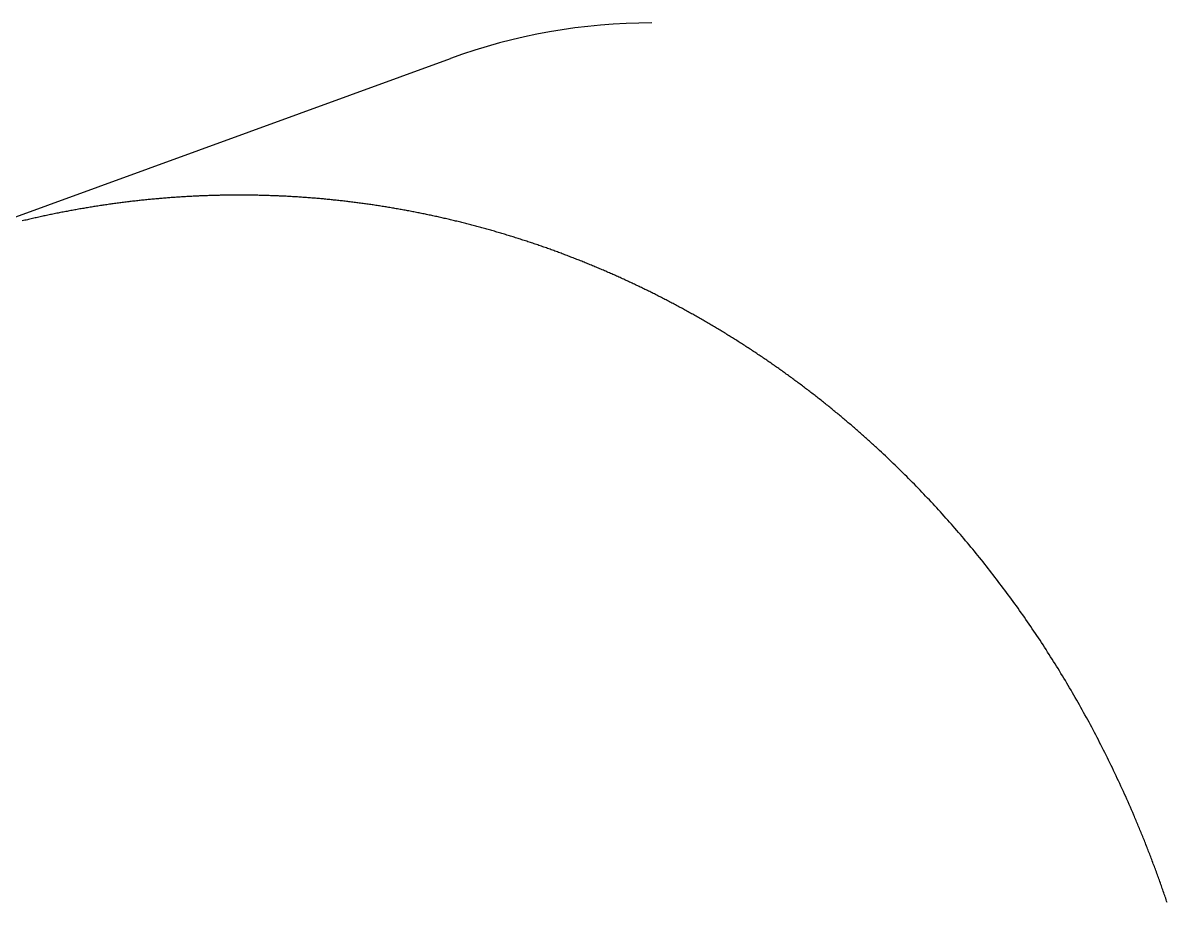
# Model space of a CAD drawing. Extents: x -14 to 315, y -179 to 16.
# Drawn here: x 204.39 to 217.02, y -101.7 to -92 of the extents above; entities that cross this region are included whole.
import ezdxf

# ---------------------------------------------------------------- set-up
doc = ezdxf.new("R2010")
doc.units = 0
doc.layers.add('BLACK', color=7, linetype='CONTINUOUS')

msp = doc.modelspace()

# ---------------------------------------------------------------- linework, layer by layer
at = {"layer": 'BLACK', "linetype": 'CONTINUOUS'}
for p, q in [((183.539251, -101.69915), (209.110421, -92.391983)), ((205.444328, -93.988671), (205.430115, -93.990556)), ((205.458541, -93.986806), (205.444328, -93.988671)), ((205.472756, -93.984961), (205.458541, -93.986806)), ((205.486971, -93.983136), (205.472756, -93.984961)), ((205.501188, -93.981331), (205.486971, -93.983136)), ((205.515405, -93.979546), (205.501188, -93.981331)), ((205.529625, -93.977781), (205.515405, -93.979546)), ((205.543844, -93.976036), (205.529625, -93.977781)), ((205.558066, -93.974311), (205.543844, -93.976036)), ((205.572287, -93.972607), (205.558066, -93.974311)), ((205.586511, -93.970922), (205.572287, -93.972607)), ((205.600734, -93.969257), (205.586511, -93.970922)), ((205.614959, -93.967612), (205.600734, -93.969257)), ((205.629184, -93.965988), (205.614959, -93.967612)), ((205.643411, -93.964383), (205.629184, -93.965988)), ((205.657638, -93.962798), (205.643411, -93.964383)), ((205.671867, -93.961234), (205.657638, -93.962798)), ((205.686096, -93.959689), (205.671867, -93.961234)), ((205.700327, -93.958165), (205.686096, -93.959689)), ((205.714557, -93.95666), (205.700327, -93.958165)), ((205.72879, -93.955175), (205.714557, -93.95666)), ((205.743021, -93.953711), (205.72879, -93.955175)), ((205.757255, -93.952267), (205.743021, -93.953711)), ((205.771489, -93.950842), (205.757255, -93.952267)), ((205.785725, -93.949438), (205.771489, -93.950842)), ((205.799959, -93.948053), (205.785725, -93.949438)), ((205.814196, -93.946689), (205.799959, -93.948053)), ((205.828433, -93.945345), (205.814196, -93.946689)), ((205.842671, -93.94402), (205.828433, -93.945345)), ((205.856909, -93.942716), (205.842671, -93.94402)), ((205.871149, -93.941432), (205.856909, -93.942716)), ((205.885388, -93.940168), (205.871149, -93.941432)), ((205.899629, -93.938924), (205.885388, -93.940168)), ((205.913869, -93.9377), (205.899629, -93.938924)), ((205.928111, -93.936495), (205.913869, -93.9377)), ((205.942353, -93.935311), (205.928111, -93.936495)), ((205.956596, -93.934147), (205.942353, -93.935311)), ((205.970838, -93.933003), (205.956596, -93.934147)), ((205.985083, -93.931879), (205.970838, -93.933003)), ((205.999326, -93.930775), (205.985083, -93.931879)), ((206.013572, -93.929691), (205.999326, -93.930775)), ((206.027816, -93.928627), (206.013572, -93.929691)), ((206.042062, -93.927583), (206.027816, -93.928627)), ((206.056308, -93.92656), (206.042062, -93.927583)), ((206.070555, -93.925556), (206.056308, -93.92656)), ((206.084801, -93.924572), (206.070555, -93.925556)), ((206.099049, -93.923608), (206.084801, -93.924572)), ((206.113296, -93.922664), (206.099049, -93.923608)), ((206.127544, -93.92174), (206.113296, -93.922664)), ((206.141792, -93.920837), (206.127544, -93.92174)), ((206.156041, -93.919953), (206.141792, -93.920837)), ((206.170289, -93.919089), (206.156041, -93.919953)), ((206.184539, -93.918246), (206.170289, -93.919089)), ((206.198788, -93.917422), (206.184539, -93.918246)), ((206.213038, -93.916618), (206.198788, -93.917422)), ((206.227287, -93.915835), (206.213038, -93.916618)), ((206.241538, -93.915071), (206.227287, -93.915835)), ((206.255788, -93.914328), (206.241538, -93.915071)), ((206.270039, -93.913604), (206.255788, -93.914328)), ((206.284289, -93.912901), (206.270039, -93.913604)), ((206.29854, -93.912217), (206.284289, -93.912901)), ((206.312791, -93.911554), (206.29854, -93.912217)), ((206.327042, -93.91091), (206.312791, -93.911554)), ((206.341293, -93.910287), (206.327042, -93.91091)), ((206.355544, -93.909683), (206.341293, -93.910287)), ((206.369795, -93.9091), (206.355544, -93.909683)), ((206.384047, -93.908537), (206.369795, -93.9091)), ((206.398297, -93.907993), (206.384047, -93.908537)), ((206.412549, -93.90747), (206.398297, -93.907993)), ((206.4268, -93.906967), (206.412549, -93.90747)), ((206.441052, -93.906483), (206.4268, -93.906967)), ((206.455302, -93.90602), (206.441052, -93.906483)), ((206.469554, -93.905577), (206.455302, -93.90602)), ((206.483804, -93.905154), (206.469554, -93.905577)), ((206.498056, -93.90475), (206.483804, -93.905154)), ((206.512306, -93.904367), (206.498056, -93.90475)), ((206.526557, -93.904004), (206.512306, -93.904367)), ((206.540807, -93.903661), (206.526557, -93.904004)), ((206.555058, -93.903338), (206.540807, -93.903661)), ((206.569307, -93.903035), (206.555058, -93.903338)), ((206.583558, -93.902751), (206.569307, -93.903035)), ((206.597806, -93.902488), (206.583558, -93.902751)), ((206.612056, -93.902245), (206.597806, -93.902488)), ((206.626305, -93.902022), (206.612056, -93.902245)), ((206.640554, -93.901819), (206.626305, -93.902022)), ((206.654802, -93.901636), (206.640554, -93.901819)), ((206.669051, -93.901473), (206.654802, -93.901636)), ((206.683298, -93.90133), (206.669051, -93.901473)), ((206.697546, -93.901207), (206.683298, -93.90133)), ((206.711792, -93.901104), (206.697546, -93.901207)), ((206.72604, -93.901021), (206.711792, -93.901104)), ((206.740285, -93.900958), (206.72604, -93.901021)), ((206.754532, -93.900914), (206.740285, -93.900958)), ((206.768777, -93.900891), (206.754532, -93.900914)), ((206.783022, -93.900888), (206.768777, -93.900891)), ((206.797266, -93.900905), (206.783022, -93.900888)), ((206.811511, -93.900942), (206.797266, -93.900905)), ((206.825753, -93.900999), (206.811511, -93.900942)), ((206.839997, -93.901076), (206.825753, -93.900999)), ((206.854238, -93.901173), (206.839997, -93.901076)), ((206.868481, -93.90129), (206.854238, -93.901173)), ((206.882721, -93.901427), (206.868481, -93.90129)), ((206.896962, -93.901584), (206.882721, -93.901427)), ((206.911201, -93.901761), (206.896962, -93.901584)), ((206.925441, -93.901958), (206.911201, -93.901761)), ((206.939679, -93.902175), (206.925441, -93.901958)), ((206.953917, -93.902412), (206.939679, -93.902175)), ((206.968154, -93.902669), (206.953917, -93.902412)), ((206.982391, -93.902946), (206.968154, -93.902669)), ((206.996626, -93.903243), (206.982391, -93.902946)), ((207.010861, -93.90356), (206.996626, -93.903243)), ((207.025095, -93.903897), (207.010861, -93.90356)), ((207.039329, -93.904254), (207.025095, -93.903897)), ((207.05356, -93.904631), (207.039329, -93.904254)), ((207.067793, -93.905028), (207.05356, -93.904631)), ((207.082023, -93.905445), (207.067793, -93.905028)), ((207.096253, -93.905882), (207.082023, -93.905445)), ((207.110481, -93.906339), (207.096253, -93.905882)), ((207.12471, -93.906815), (207.110481, -93.906339)), ((207.138936, -93.907312), (207.12471, -93.906815)), ((207.153163, -93.907829), (207.138936, -93.907312)), ((207.167388, -93.908366), (207.153163, -93.907829)), ((207.181613, -93.908923), (207.167388, -93.908366)), ((207.195835, -93.909499), (207.181613, -93.908923)), ((207.210058, -93.910096), (207.195835, -93.909499)), ((207.224278, -93.910713), (207.210058, -93.910096)), ((207.238499, -93.91135), (207.224278, -93.910713)), ((207.252717, -93.912006), (207.238499, -93.91135)), ((207.266935, -93.912683), (207.252717, -93.912006)), ((207.281151, -93.91338), (207.266935, -93.912683)), ((207.295367, -93.914096), (207.281151, -93.91338)), ((207.309581, -93.914833), (207.295367, -93.914096)), ((207.323795, -93.915589), (207.309581, -93.914833)), ((207.338006, -93.916366), (207.323795, -93.915589)), ((207.352218, -93.917162), (207.338006, -93.916366)), ((207.366426, -93.917979), (207.352218, -93.917162)), ((207.380635, -93.918815), (207.366426, -93.917979)), ((207.394841, -93.919671), (207.380635, -93.918815)), ((207.409048, -93.920548), (207.394841, -93.919671)), ((207.423251, -93.921444), (207.409048, -93.920548)), ((207.437455, -93.92236), (207.423251, -93.921444)), ((207.451656, -93.923296), (207.437455, -93.92236)), ((207.465857, -93.924253), (207.451656, -93.923296)), ((207.480055, -93.925229), (207.465857, -93.924253)), ((207.494253, -93.926225), (207.480055, -93.925229)), ((207.508448, -93.927241), (207.494253, -93.926225)), ((207.522643, -93.928277), (207.508448, -93.927241)), ((207.536835, -93.929333), (207.522643, -93.928277)), ((207.551028, -93.930408), (207.536835, -93.929333)), ((207.565217, -93.931504), (207.551028, -93.930408)), ((207.579406, -93.93262), (207.565217, -93.931504)), ((207.593592, -93.933756), (207.579406, -93.93262)), ((207.607778, -93.934911), (207.593592, -93.933756)), ((207.621961, -93.936087), (207.607778, -93.934911)), ((207.636144, -93.937282), (207.621961, -93.936087)), ((207.650323, -93.938498), (207.636144, -93.937282)), ((207.664503, -93.939733), (207.650323, -93.938498)), ((207.678679, -93.940989), (207.664503, -93.939733)), ((207.692855, -93.942264), (207.678679, -93.940989)), ((207.707028, -93.943559), (207.692855, -93.942264)), ((207.721201, -93.944874), (207.707028, -93.943559)), ((207.73537, -93.946209), (207.721201, -93.944874)), ((207.749539, -93.947564), (207.73537, -93.946209)), ((207.763705, -93.948939), (207.749539, -93.947564)), ((207.777871, -93.950334), (207.763705, -93.948939)), ((207.792033, -93.951748), (207.777871, -93.950334)), ((207.806195, -93.953183), (207.792033, -93.951748)), ((207.820353, -93.954638), (207.806195, -93.953183)), ((207.834511, -93.956112), (207.820353, -93.954638)), ((207.848666, -93.957607), (207.834511, -93.956112)), ((207.86282, -93.959121), (207.848666, -93.957607)), ((207.876971, -93.960655), (207.86282, -93.959121)), ((207.891121, -93.962209), (207.876971, -93.960655)), ((207.905268, -93.963783), (207.891121, -93.962209)), ((207.919414, -93.965377), (207.905268, -93.963783)), ((207.933557, -93.966991), (207.919414, -93.965377)), ((207.947699, -93.968625), (207.933557, -93.966991)), ((207.961838, -93.970278), (207.947699, -93.968625)), ((207.975975, -93.971952), (207.961838, -93.970278)), ((207.99011, -93.973645), (207.975975, -93.971952)), ((208.004243, -93.975358), (207.99011, -93.973645)), ((208.018373, -93.977092), (208.004243, -93.975358)), ((208.032503, -93.978845), (208.018373, -93.977092)), ((208.046628, -93.980618), (208.032503, -93.978845)), ((208.060753, -93.98241), (208.046628, -93.980618)), ((208.074874, -93.984223), (208.060753, -93.98241)), ((208.088995, -93.986056), (208.074874, -93.984223)), ((208.103111, -93.987908), (208.088995, -93.986056)), ((208.117227, -93.989781), (208.103111, -93.987908)), ((204.707152, -94.113253), (204.693019, -94.11618)), ((204.721285, -94.110347), (204.707152, -94.113253)), ((204.735422, -94.10746), (204.721285, -94.110347)), ((204.749559, -94.104594), (204.735422, -94.10746)), ((204.7637, -94.101747), (204.749559, -94.104594)), ((204.777841, -94.098921), (204.7637, -94.101747)), ((204.791985, -94.096115), (204.777841, -94.098921)), ((204.806129, -94.093328), (204.791985, -94.096115)), ((204.820277, -94.090562), (204.806129, -94.093328)), ((204.834426, -94.087816), (204.820277, -94.090562)), ((204.848577, -94.085089), (204.834426, -94.087816)), ((204.862729, -94.082383), (204.848577, -94.085089)), ((204.876884, -94.079697), (204.862729, -94.082383)), ((204.891039, -94.077031), (204.876884, -94.079697)), ((204.905198, -94.074384), (204.891039, -94.077031)), ((204.919357, -94.071758), (204.905198, -94.074384)), ((204.933519, -94.069152), (204.919357, -94.071758)), ((204.947681, -94.066566), (204.933519, -94.069152)), ((204.961846, -94.064), (204.947681, -94.066566)), ((204.976012, -94.061454), (204.961846, -94.064)), ((204.99018, -94.058928), (204.976012, -94.061454)), ((205.004349, -94.056422), (204.99018, -94.058928)), ((205.018521, -94.053936), (205.004349, -94.056422)), ((205.032693, -94.05147), (205.018521, -94.053936)), ((205.046868, -94.049024), (205.032693, -94.05147)), ((205.061043, -94.046599), (205.046868, -94.049024)), ((205.075221, -94.044193), (205.061043, -94.046599)), ((205.0894, -94.041807), (205.075221, -94.044193)), ((205.103581, -94.039441), (205.0894, -94.041807)), ((205.117762, -94.037095), (205.103581, -94.039441)), ((205.131946, -94.03477), (205.117762, -94.037095)), ((205.146131, -94.032464), (205.131946, -94.03477)), ((205.160318, -94.030178), (205.146131, -94.032464)), ((205.174505, -94.027913), (205.160318, -94.030178)), ((205.188695, -94.025667), (205.174505, -94.027913)), ((205.202885, -94.023442), (205.188695, -94.025667)), ((205.217078, -94.021236), (205.202885, -94.023442)), ((205.23127, -94.01905), (205.217078, -94.021236)), ((205.245466, -94.016885), (205.23127, -94.01905)), ((205.259661, -94.01474), (205.245466, -94.016885)), ((205.27386, -94.012614), (205.259661, -94.01474)), ((205.288058, -94.010509), (205.27386, -94.012614)), ((205.302259, -94.008423), (205.288058, -94.010509)), ((205.316459, -94.006358), (205.302259, -94.008423)), ((205.330663, -94.004313), (205.316459, -94.006358)), ((205.344866, -94.002287), (205.330663, -94.004313)), ((205.359072, -94.000282), (205.344866, -94.002287)), ((205.373278, -93.998297), (205.359072, -94.000282)), ((205.387486, -93.996332), (205.373278, -93.998297)), ((205.401694, -93.994387), (205.387486, -93.996332)), ((205.415905, -93.992461), (205.401694, -93.994387)), ((205.430115, -93.990556), (205.415905, -93.992461)), ((208.131339, -93.991673), (208.117227, -93.989781)), ((208.14545, -93.993585), (208.131339, -93.991673)), ((208.159558, -93.995517), (208.14545, -93.993585)), ((208.173664, -93.997469), (208.159558, -93.995517)), ((208.187766, -93.99944), (208.173664, -93.997469)), ((208.201868, -94.001432), (208.187766, -93.99944)), ((208.215966, -94.003443), (208.201868, -94.001432)), ((208.230062, -94.005474), (208.215966, -94.003443)), ((208.244155, -94.007525), (208.230062, -94.005474)), ((208.258246, -94.009596), (208.244155, -94.007525)), ((208.272334, -94.011687), (208.258246, -94.009596)), ((208.28642, -94.013798), (208.272334, -94.011687)), ((208.300503, -94.015928), (208.28642, -94.013798)), ((208.314584, -94.018078), (208.300503, -94.015928)), ((208.328661, -94.020249), (208.314584, -94.018078)), ((208.342737, -94.022439), (208.328661, -94.020249)), ((208.356809, -94.024648), (208.342737, -94.022439)), ((208.37088, -94.026878), (208.356809, -94.024648)), ((208.384947, -94.029127), (208.37088, -94.026878)), ((208.399012, -94.031397), (208.384947, -94.029127)), ((208.413073, -94.033686), (208.399012, -94.031397)), ((208.427133, -94.035995), (208.413073, -94.033686)), ((208.441188, -94.038323), (208.427133, -94.035995)), ((208.455242, -94.040672), (208.441188, -94.038323)), ((208.469292, -94.04304), (208.455242, -94.040672)), ((208.483341, -94.045428), (208.469292, -94.04304)), ((208.497385, -94.047836), (208.483341, -94.045428)), ((208.511428, -94.050264), (208.497385, -94.047836)), ((208.525466, -94.052712), (208.511428, -94.050264)), ((208.539503, -94.055179), (208.525466, -94.052712)), ((208.553536, -94.057666), (208.539503, -94.055179)), ((208.567566, -94.060173), (208.553536, -94.057666)), ((208.581593, -94.0627), (208.567566, -94.060173)), ((208.595618, -94.065246), (208.581593, -94.0627)), ((208.609638, -94.067812), (208.595618, -94.065246)), ((208.623657, -94.070399), (208.609638, -94.067812)), ((208.637672, -94.073004), (208.623657, -94.070399)), ((208.651684, -94.07563), (208.637672, -94.073004)), ((208.665692, -94.078275), (208.651684, -94.07563)), ((208.679699, -94.08094), (208.665692, -94.078275)), ((208.693701, -94.083625), (208.679699, -94.08094)), ((208.7077, -94.08633), (208.693701, -94.083625)), ((208.721696, -94.089054), (208.7077, -94.08633)), ((208.735689, -94.091798), (208.721696, -94.089054)), ((208.749679, -94.094562), (208.735689, -94.091798)), ((208.763665, -94.097346), (208.749679, -94.094562)), ((208.777648, -94.100149), (208.763665, -94.097346)), ((208.791628, -94.102972), (208.777648, -94.100149)), ((208.805604, -94.105815), (208.791628, -94.102972)), ((208.819578, -94.108678), (208.805604, -94.105815)), ((208.833547, -94.11156), (208.819578, -94.108678)), ((208.847514, -94.114462), (208.833547, -94.11156)), ((208.861476, -94.117384), (208.847514, -94.114462)), ((204.396714, -94.182265), (204.382628, -94.185632)), ((204.410802, -94.178918), (204.396714, -94.182265)), ((204.424893, -94.17559), (204.410802, -94.178918)), ((204.438985, -94.172283), (204.424893, -94.17559)), ((204.453081, -94.168996), (204.438985, -94.172283)), ((204.467178, -94.165729), (204.453081, -94.168996)), ((204.481278, -94.162482), (204.467178, -94.165729)), ((204.495379, -94.159255), (204.481278, -94.162482)), ((204.509483, -94.156048), (204.495379, -94.159255)), ((204.523588, -94.152861), (204.509483, -94.156048)), ((204.537697, -94.149694), (204.523588, -94.152861)), ((204.551806, -94.146547), (204.537697, -94.149694)), ((204.565919, -94.14342), (204.551806, -94.146547)), ((204.580032, -94.140314), (204.565919, -94.14342)), ((204.594149, -94.137227), (204.580032, -94.140314)), ((204.608267, -94.13416), (204.594149, -94.137227)), ((204.622388, -94.131113), (204.608267, -94.13416)), ((204.63651, -94.128087), (204.622388, -94.131113)), ((204.650635, -94.12508), (204.63651, -94.128087)), ((204.66476, -94.122093), (204.650635, -94.12508)), ((204.678889, -94.119127), (204.66476, -94.122093)), ((204.693019, -94.11618), (204.678889, -94.119127)), ((208.875436, -94.120325), (208.861476, -94.117384)), ((208.889391, -94.123286), (208.875436, -94.120325)), ((208.903344, -94.126267), (208.889391, -94.123286)), ((208.917292, -94.129268), (208.903344, -94.126267)), ((208.931238, -94.132288), (208.917292, -94.129268)), ((208.94518, -94.135328), (208.931238, -94.132288)), ((208.959118, -94.138388), (208.94518, -94.135328)), ((208.973053, -94.141467), (208.959118, -94.138388)), ((208.986984, -94.144566), (208.973053, -94.141467)), ((209.000911, -94.147685), (208.986984, -94.144566)), ((209.014835, -94.150823), (209.000911, -94.147685)), ((209.028755, -94.153981), (209.014835, -94.150823)), ((209.042672, -94.157159), (209.028755, -94.153981)), ((209.056584, -94.160356), (209.042672, -94.157159)), ((209.070493, -94.163574), (209.056584, -94.160356)), ((209.084398, -94.16681), (209.070493, -94.163574)), ((209.098299, -94.170067), (209.084398, -94.16681)), ((209.112196, -94.173343), (209.098299, -94.170067)), ((209.12609, -94.176638), (209.112196, -94.173343)), ((209.13998, -94.179954), (209.12609, -94.176638)), ((209.153866, -94.183289), (209.13998, -94.179954)), ((209.167748, -94.186643), (209.153866, -94.183289)), ((209.181626, -94.190018), (209.167748, -94.186643)), ((209.1955, -94.193411), (209.181626, -94.190018)), ((209.20937, -94.196825), (209.1955, -94.193411)), ((209.223236, -94.200258), (209.20937, -94.196825)), ((209.237099, -94.203711), (209.223236, -94.200258)), ((209.250956, -94.207183), (209.237099, -94.203711)), ((209.264811, -94.210675), (209.250956, -94.207183)), ((209.27866, -94.214186), (209.264811, -94.210675)), ((209.292507, -94.217718), (209.27866, -94.214186)), ((209.306348, -94.221268), (209.292507, -94.217718)), ((209.320186, -94.224839), (209.306348, -94.221268)), ((209.334019, -94.228428), (209.320186, -94.224839)), ((209.347849, -94.232038), (209.334019, -94.228428)), ((209.361673, -94.235667), (209.347849, -94.232038)), ((209.375495, -94.239316), (209.361673, -94.235667)), ((209.389311, -94.242984), (209.375495, -94.239316)), ((209.403124, -94.246672), (209.389311, -94.242984)), ((209.416931, -94.250379), (209.403124, -94.246672)), ((209.430735, -94.254106), (209.416931, -94.250379)), ((209.444534, -94.257852), (209.430735, -94.254106)), ((209.458329, -94.261618), (209.444534, -94.257852)), ((209.47212, -94.265403), (209.458329, -94.261618)), ((209.485906, -94.269209), (209.47212, -94.265403)), ((209.499687, -94.273033), (209.485906, -94.269209)), ((209.513465, -94.276877), (209.499687, -94.273033)), ((209.527238, -94.280741), (209.513465, -94.276877)), ((209.541006, -94.284624), (209.527238, -94.280741)), ((209.55477, -94.288526), (209.541006, -94.284624)), ((209.568529, -94.292449), (209.55477, -94.288526)), ((209.582283, -94.29639), (209.568529, -94.292449)), ((209.596034, -94.300351), (209.582283, -94.29639)), ((209.609779, -94.304332), (209.596034, -94.300351)), ((209.62352, -94.308332), (209.609779, -94.304332)), ((209.637256, -94.312351), (209.62352, -94.308332)), ((209.650988, -94.31639), (209.637256, -94.312351)), ((209.664714, -94.320449), (209.650988, -94.31639)), ((209.678437, -94.324527), (209.664714, -94.320449)), ((209.692154, -94.328624), (209.678437, -94.324527)), ((209.705867, -94.332741), (209.692154, -94.328624)), ((209.719574, -94.336877), (209.705867, -94.332741)), ((209.733278, -94.341033), (209.719574, -94.336877)), ((209.746975, -94.345208), (209.733278, -94.341033)), ((209.760669, -94.349403), (209.746975, -94.345208)), ((209.774357, -94.353617), (209.760669, -94.349403)), ((209.788041, -94.357851), (209.774357, -94.353617)), ((209.801719, -94.362103), (209.788041, -94.357851)), ((209.815393, -94.366376), (209.801719, -94.362103)), ((209.829061, -94.370667), (209.815393, -94.366376)), ((209.842726, -94.374979), (209.829061, -94.370667)), ((209.856384, -94.379309), (209.842726, -94.374979)), ((209.870038, -94.383659), (209.856384, -94.379309)), ((209.883686, -94.388028), (209.870038, -94.383659)), ((209.89733, -94.392417), (209.883686, -94.388028)), ((209.910968, -94.396825), (209.89733, -94.392417)), ((209.924602, -94.401252), (209.910968, -94.396825)), ((209.938229, -94.405699), (209.924602, -94.401252)), ((209.951853, -94.410165), (209.938229, -94.405699)), ((209.96547, -94.41465), (209.951853, -94.410165)), ((209.979083, -94.419155), (209.96547, -94.41465)), ((209.99269, -94.423679), (209.979083, -94.419155)), ((210.006292, -94.428223), (209.99269, -94.423679)), ((210.019889, -94.432785), (210.006292, -94.428223)), ((210.033481, -94.437368), (210.019889, -94.432785)), ((210.047067, -94.441969), (210.033481, -94.437368)), ((210.060648, -94.44659), (210.047067, -94.441969)), ((210.074223, -94.45123), (210.060648, -94.44659)), ((210.087793, -94.455889), (210.074223, -94.45123)), ((210.101357, -94.460568), (210.087793, -94.455889)), ((210.114917, -94.465266), (210.101357, -94.460568)), ((210.12847, -94.469983), (210.114917, -94.465266)), ((210.142019, -94.474719), (210.12847, -94.469983)), ((210.155561, -94.479475), (210.142019, -94.474719)), ((210.169099, -94.48425), (210.155561, -94.479475)), ((210.18263, -94.489044), (210.169099, -94.48425)), ((210.196157, -94.493857), (210.18263, -94.489044)), ((210.209677, -94.49869), (210.196157, -94.493857)), ((210.223192, -94.503542), (210.209677, -94.49869)), ((210.236701, -94.508413), (210.223192, -94.503542)), ((210.250205, -94.513304), (210.236701, -94.508413)), ((210.263702, -94.518213), (210.250205, -94.513304)), ((210.277195, -94.523142), (210.263702, -94.518213)), ((210.290681, -94.52809), (210.277195, -94.523142)), ((210.304162, -94.533057), (210.290681, -94.52809)), ((210.317637, -94.538044), (210.304162, -94.533057)), ((210.331106, -94.543049), (210.317637, -94.538044)), ((210.344569, -94.548074), (210.331106, -94.543049)), ((210.358027, -94.553118), (210.344569, -94.548074)), ((210.371478, -94.558181), (210.358027, -94.553118)), ((210.384924, -94.563263), (210.371478, -94.558181)), ((210.398364, -94.568364), (210.384924, -94.563263)), ((210.411798, -94.573485), (210.398364, -94.568364)), ((210.425225, -94.578625), (210.411798, -94.573485)), ((210.438647, -94.583784), (210.425225, -94.578625)), ((210.452063, -94.588961), (210.438647, -94.583784)), ((210.465473, -94.594158), (210.452063, -94.588961)), ((210.478877, -94.599374), (210.465473, -94.594158)), ((210.492275, -94.60461), (210.478877, -94.599374)), ((210.505666, -94.609864), (210.492275, -94.60461)), ((210.519052, -94.615138), (210.505666, -94.609864)), ((210.532431, -94.62043), (210.519052, -94.615138)), ((210.545805, -94.625742), (210.532431, -94.62043)), ((210.559171, -94.631072), (210.545805, -94.625742)), ((210.572533, -94.636422), (210.559171, -94.631072)), ((210.585887, -94.641791), (210.572533, -94.636422)), ((210.599236, -94.647178), (210.585887, -94.641791)), ((210.612577, -94.652585), (210.599236, -94.647178)), ((210.625913, -94.658011), (210.612577, -94.652585)), ((210.639243, -94.663456), (210.625913, -94.658011)), ((210.652566, -94.66892), (210.639243, -94.663456)), ((210.665883, -94.674403), (210.652566, -94.66892)), ((210.679193, -94.679905), (210.665883, -94.674403)), ((210.692497, -94.685426), (210.679193, -94.679905)), ((210.705795, -94.690966), (210.692497, -94.685426)), ((210.719086, -94.696524), (210.705795, -94.690966)), ((210.73237, -94.702102), (210.719086, -94.696524)), ((210.745648, -94.707699), (210.73237, -94.702102)), ((210.75892, -94.713315), (210.745648, -94.707699)), ((210.772185, -94.718949), (210.75892, -94.713315)), ((210.785444, -94.724603), (210.772185, -94.718949)), ((210.798695, -94.730276), (210.785444, -94.724603)), ((210.811941, -94.735967), (210.798695, -94.730276)), ((210.825179, -94.741678), (210.811941, -94.735967)), ((210.838412, -94.747407), (210.825179, -94.741678)), ((210.851637, -94.753155), (210.838412, -94.747407)), ((210.864855, -94.758923), (210.851637, -94.753155)), ((210.878067, -94.764708), (210.864855, -94.758923)), ((210.891272, -94.770513), (210.878067, -94.764708)), ((210.904471, -94.776337), (210.891272, -94.770513)), ((210.917662, -94.78218), (210.904471, -94.776337)), ((210.930847, -94.788041), (210.917662, -94.78218)), ((210.944025, -94.793922), (210.930847, -94.788041)), ((210.957196, -94.799821), (210.944025, -94.793922)), ((210.97036, -94.805739), (210.957196, -94.799821)), ((210.983517, -94.811676), (210.97036, -94.805739)), ((210.996668, -94.817632), (210.983517, -94.811676)), ((211.009811, -94.823606), (210.996668, -94.817632)), ((211.022948, -94.829599), (211.009811, -94.823606)), ((211.036077, -94.835611), (211.022948, -94.829599)), ((211.049199, -94.841642), (211.036077, -94.835611)), ((211.062314, -94.847692), (211.049199, -94.841642)), ((211.075423, -94.85376), (211.062314, -94.847692)), ((211.088524, -94.859847), (211.075423, -94.85376)), ((211.101618, -94.865953), (211.088524, -94.859847)), ((211.114705, -94.872078), (211.101618, -94.865953)), ((211.127785, -94.878222), (211.114705, -94.872078)), ((211.140857, -94.884384), (211.127785, -94.878222)), ((211.153923, -94.890565), (211.140857, -94.884384)), ((211.166981, -94.896764), (211.153923, -94.890565)), ((211.180032, -94.902982), (211.166981, -94.896764)), ((211.193076, -94.909219), (211.180032, -94.902982)), ((211.206112, -94.915475), (211.193076, -94.909219)), ((211.219141, -94.921749), (211.206112, -94.915475)), ((211.232163, -94.928042), (211.219141, -94.921749)), ((211.245177, -94.934354), (211.232163, -94.928042)), ((211.258184, -94.940684), (211.245177, -94.934354)), ((211.271184, -94.947033), (211.258184, -94.940684)), ((211.284176, -94.953401), (211.271184, -94.947033)), ((211.297161, -94.959787), (211.284176, -94.953401)), ((211.310138, -94.966192), (211.297161, -94.959787)), ((211.323108, -94.972615), (211.310138, -94.966192)), ((211.33607, -94.979057), (211.323108, -94.972615)), ((211.349025, -94.985518), (211.33607, -94.979057)), ((211.361972, -94.991997), (211.349025, -94.985518)), ((211.374912, -94.998495), (211.361972, -94.991997)), ((211.387844, -95.005011), (211.374912, -94.998495)), ((211.400768, -95.011546), (211.387844, -95.005011)), ((211.413685, -95.0181), (211.400768, -95.011546)), ((211.426594, -95.024671), (211.413685, -95.0181)), ((211.439495, -95.031262), (211.426594, -95.024671)), ((211.452389, -95.037871), (211.439495, -95.031262)), ((211.465275, -95.044499), (211.452389, -95.037871)), ((211.478153, -95.051145), (211.465275, -95.044499)), ((211.491023, -95.057809), (211.478153, -95.051145)), ((211.503886, -95.064492), (211.491023, -95.057809)), ((211.51674, -95.071194), (211.503886, -95.064492)), ((211.529587, -95.077914), (211.51674, -95.071194)), ((211.542426, -95.084652), (211.529587, -95.077914)), ((211.555257, -95.091409), (211.542426, -95.084652)), ((211.568081, -95.098184), (211.555257, -95.091409)), ((211.580896, -95.104978), (211.568081, -95.098184)), ((211.593703, -95.11179), (211.580896, -95.104978)), ((211.606503, -95.11862), (211.593703, -95.11179)), ((211.619294, -95.125469), (211.606503, -95.11862)), ((211.632077, -95.132337), (211.619294, -95.125469)), ((211.644852, -95.139223), (211.632077, -95.132337)), ((211.65762, -95.146127), (211.644852, -95.139223)), ((211.670379, -95.153049), (211.65762, -95.146127)), ((211.68313, -95.15999), (211.670379, -95.153049)), ((211.695872, -95.166949), (211.68313, -95.15999)), ((211.708607, -95.173926), (211.695872, -95.166949)), ((211.721334, -95.180922), (211.708607, -95.173926)), ((211.734052, -95.187936), (211.721334, -95.180922)), ((211.746762, -95.194969), (211.734052, -95.187936)), ((211.759464, -95.20202), (211.746762, -95.194969)), ((211.772157, -95.209089), (211.759464, -95.20202)), ((211.784843, -95.216176), (211.772157, -95.209089)), ((211.797519, -95.223281), (211.784843, -95.216176)), ((211.810188, -95.230405), (211.797519, -95.223281)), ((211.822848, -95.237547), (211.810188, -95.230405)), ((211.8355, -95.244708), (211.822848, -95.237547)), ((211.848144, -95.251886), (211.8355, -95.244708)), ((211.860779, -95.259083), (211.848144, -95.251886)), ((211.873405, -95.266298), (211.860779, -95.259083)), ((211.886023, -95.273531), (211.873405, -95.266298)), ((211.898633, -95.280782), (211.886023, -95.273531)), ((211.911234, -95.288052), (211.898633, -95.280782)), ((211.923827, -95.295339), (211.911234, -95.288052)), ((211.936411, -95.302645), (211.923827, -95.295339)), ((211.948986, -95.309969), (211.936411, -95.302645)), ((211.961553, -95.317311), (211.948986, -95.309969)), ((211.974111, -95.324672), (211.961553, -95.317311)), ((211.986661, -95.33205), (211.974111, -95.324672)), ((211.999202, -95.339446), (211.986661, -95.33205)), ((212.011734, -95.346861), (211.999202, -95.339446)), ((212.024257, -95.354294), (212.011734, -95.346861)), ((212.036772, -95.361744), (212.024257, -95.354294)), ((212.049278, -95.369213), (212.036772, -95.361744)), ((212.061776, -95.3767), (212.049278, -95.369213)), ((212.074264, -95.384205), (212.061776, -95.3767)), ((212.086744, -95.391728), (212.074264, -95.384205)), ((212.099215, -95.399269), (212.086744, -95.391728)), ((212.111677, -95.406828), (212.099215, -95.399269)), ((212.12413, -95.414405), (212.111677, -95.406828)), ((212.136574, -95.422), (212.12413, -95.414405)), ((212.149009, -95.429613), (212.136574, -95.422)), ((212.161435, -95.437244), (212.149009, -95.429613)), ((212.173853, -95.444892), (212.161435, -95.437244)), ((212.186261, -95.452559), (212.173853, -95.444892)), ((212.19866, -95.460244), (212.186261, -95.452559)), ((212.211051, -95.467947), (212.19866, -95.460244)), ((212.223432, -95.475667), (212.211051, -95.467947)), ((212.235804, -95.483406), (212.223432, -95.475667)), ((212.248167, -95.491162), (212.235804, -95.483406)), ((212.260521, -95.498937), (212.248167, -95.491162)), ((212.272866, -95.506729), (212.260521, -95.498937)), ((212.285201, -95.514539), (212.272866, -95.506729)), ((212.297528, -95.522367), (212.285201, -95.514539)), ((212.309845, -95.530213), (212.297528, -95.522367)), ((212.322153, -95.538076), (212.309845, -95.530213)), ((212.334452, -95.545958), (212.322153, -95.538076)), ((212.346741, -95.553857), (212.334452, -95.545958)), ((212.359022, -95.561774), (212.346741, -95.553857)), ((212.371292, -95.569709), (212.359022, -95.561774)), ((212.383554, -95.577662), (212.371292, -95.569709)), ((212.395806, -95.585632), (212.383554, -95.577662)), ((212.408049, -95.59362), (212.395806, -95.585632)), ((212.420282, -95.601626), (212.408049, -95.59362)), ((212.432507, -95.60965), (212.420282, -95.601626)), ((212.444721, -95.617691), (212.432507, -95.60965)), ((212.456926, -95.625751), (212.444721, -95.617691)), ((212.469122, -95.633827), (212.456926, -95.625751)), ((212.481308, -95.641922), (212.469122, -95.633827)), ((212.493484, -95.650034), (212.481308, -95.641922)), ((212.505652, -95.658164), (212.493484, -95.650034)), ((212.517809, -95.666311), (212.505652, -95.658164)), ((212.529957, -95.674477), (212.517809, -95.666311)), ((212.542095, -95.682659), (212.529957, -95.674477)), ((212.554224, -95.69086), (212.542095, -95.682659)), ((212.566343, -95.699078), (212.554224, -95.69086)), ((212.578452, -95.707314), (212.566343, -95.699078)), ((212.590552, -95.715567), (212.578452, -95.707314)), ((212.602642, -95.723838), (212.590552, -95.715567)), ((212.614722, -95.732126), (212.602642, -95.723838)), ((212.626792, -95.740432), (212.614722, -95.732126)), ((212.638853, -95.748756), (212.626792, -95.740432)), ((212.650904, -95.757097), (212.638853, -95.748756)), ((212.662945, -95.765455), (212.650904, -95.757097)), ((212.674976, -95.773832), (212.662945, -95.765455)), ((212.686997, -95.782225), (212.674976, -95.773832)), ((212.699009, -95.790636), (212.686997, -95.782225)), ((212.71101, -95.799065), (212.699009, -95.790636)), ((212.723002, -95.807511), (212.71101, -95.799065)), ((212.734983, -95.815974), (212.723002, -95.807511)), ((212.746955, -95.824455), (212.734983, -95.815974)), ((212.758917, -95.832954), (212.746955, -95.824455)), ((212.770869, -95.84147), (212.758917, -95.832954)), ((212.78281, -95.850003), (212.770869, -95.84147)), ((212.794742, -95.858554), (212.78281, -95.850003)), ((212.806663, -95.867122), (212.794742, -95.858554)), ((212.818575, -95.875707), (212.806663, -95.867122)), ((212.830476, -95.88431), (212.818575, -95.875707)), ((212.842367, -95.89293), (212.830476, -95.88431)), ((212.854248, -95.901567), (212.842367, -95.89293)), ((212.866119, -95.910222), (212.854248, -95.901567)), ((212.87798, -95.918894), (212.866119, -95.910222)), ((212.889831, -95.927584), (212.87798, -95.918894)), ((212.901671, -95.93629), (212.889831, -95.927584)), ((212.913501, -95.945015), (212.901671, -95.93629)), ((212.92532, -95.953756), (212.913501, -95.945015)), ((212.93713, -95.962514), (212.92532, -95.953756)), ((212.948929, -95.97129), (212.93713, -95.962514)), ((212.960718, -95.980083), (212.948929, -95.97129)), ((212.972496, -95.988893), (212.960718, -95.980083)), ((212.984264, -95.997721), (212.972496, -95.988893)), ((212.996022, -96.006565), (212.984264, -95.997721)), ((213.007769, -96.015427), (212.996022, -96.006565)), ((213.019506, -96.024306), (213.007769, -96.015427)), ((213.031232, -96.033203), (213.019506, -96.024306)), ((213.042948, -96.042116), (213.031232, -96.033203)), ((213.054653, -96.051047), (213.042948, -96.042116)), ((213.066348, -96.059994), (213.054653, -96.051047)), ((213.078032, -96.068959), (213.066348, -96.059994)), ((213.089706, -96.077941), (213.078032, -96.068959)), ((213.101369, -96.08694), (213.089706, -96.077941)), ((213.113022, -96.095956), (213.101369, -96.08694)), ((213.124664, -96.104989), (213.113022, -96.095956)), ((213.136295, -96.114039), (213.124664, -96.104989)), ((213.147916, -96.123106), (213.136295, -96.114039)), ((213.159525, -96.13219), (213.147916, -96.123106)), ((213.171125, -96.141292), (213.159525, -96.13219)), ((213.182713, -96.15041), (213.171125, -96.141292)), ((213.194291, -96.159545), (213.182713, -96.15041)), ((213.205858, -96.168698), (213.194291, -96.159545)), ((213.217414, -96.177867), (213.205858, -96.168698)), ((213.22896, -96.187053), (213.217414, -96.177867)), ((213.240494, -96.196256), (213.22896, -96.187053)), ((213.252018, -96.205476), (213.240494, -96.196256)), ((213.263531, -96.214713), (213.252018, -96.205476)), ((213.275033, -96.223967), (213.263531, -96.214713)), ((213.286524, -96.233238), (213.275033, -96.223967)), ((213.298004, -96.242526), (213.286524, -96.233238)), ((213.309474, -96.25183), (213.298004, -96.242526)), ((213.320932, -96.261152), (213.309474, -96.25183)), ((213.33238, -96.27049), (213.320932, -96.261152)), ((213.343816, -96.279845), (213.33238, -96.27049)), ((213.355241, -96.289217), (213.343816, -96.279845)), ((213.366655, -96.298606), (213.355241, -96.289217)), ((213.378059, -96.308012), (213.366655, -96.298606)), ((213.389451, -96.317434), (213.378059, -96.308012)), ((213.400832, -96.326873), (213.389451, -96.317434)), ((213.412202, -96.336329), (213.400832, -96.326873)), ((213.423561, -96.345802), (213.412202, -96.336329)), ((213.434908, -96.355291), (213.423561, -96.345802)), ((213.446245, -96.364797), (213.434908, -96.355291)), ((213.45757, -96.37432), (213.446245, -96.364797)), ((213.468884, -96.38386), (213.45757, -96.37432)), ((213.480187, -96.393416), (213.468884, -96.38386)), ((213.491479, -96.402989), (213.480187, -96.393416)), ((213.502759, -96.412578), (213.491479, -96.402989)), ((213.514028, -96.422185), (213.502759, -96.412578)), ((213.525286, -96.431808), (213.514028, -96.422185)), ((213.536532, -96.441447), (213.525286, -96.431808)), ((213.547767, -96.451103), (213.536532, -96.441447)), ((213.558991, -96.460776), (213.547767, -96.451103)), ((213.570203, -96.470465), (213.558991, -96.460776)), ((213.581404, -96.480171), (213.570203, -96.470465)), ((213.592594, -96.489894), (213.581404, -96.480171)), ((213.603772, -96.499633), (213.592594, -96.489894)), ((213.614938, -96.509388), (213.603772, -96.499633)), ((213.626094, -96.519161), (213.614938, -96.509388)), ((213.637237, -96.528949), (213.626094, -96.519161)), ((213.648369, -96.538754), (213.637237, -96.528949)), ((213.65949, -96.548576), (213.648369, -96.538754)), ((213.670599, -96.558414), (213.65949, -96.548576)), ((213.681696, -96.568268), (213.670599, -96.558414)), ((213.692782, -96.578139), (213.681696, -96.568268)), ((213.703856, -96.588027), (213.692782, -96.578139)), ((213.714919, -96.597931), (213.703856, -96.588027)), ((213.72597, -96.607851), (213.714919, -96.597931)), ((213.737009, -96.617788), (213.72597, -96.607851)), ((213.748036, -96.62774), (213.737009, -96.617788)), ((213.759053, -96.63771), (213.748036, -96.62774)), ((213.770056, -96.647696), (213.759053, -96.63771)), ((213.781049, -96.657698), (213.770056, -96.647696)), ((213.792029, -96.667716), (213.781049, -96.657698)), ((213.802999, -96.677751), (213.792029, -96.667716)), ((213.813955, -96.687802), (213.802999, -96.677751)), ((213.824901, -96.69787), (213.813955, -96.687802)), ((213.835834, -96.707953), (213.824901, -96.69787)), ((213.846756, -96.718054), (213.835834, -96.707953)), ((213.868563, -96.738302), (213.846756, -96.718054)), ((213.890323, -96.758616), (213.868563, -96.738302)), ((213.912035, -96.778994), (213.890323, -96.758616)), ((213.933699, -96.799438), (213.912035, -96.778994)), ((213.955315, -96.819945), (213.933699, -96.799438)), ((213.976883, -96.840518), (213.955315, -96.819945)), ((213.998402, -96.861154), (213.976883, -96.840518)), ((214.019873, -96.881856), (213.998402, -96.861154)), ((214.041295, -96.902621), (214.019873, -96.881856)), ((214.062669, -96.92345), (214.041295, -96.902621)), ((214.083993, -96.944344), (214.062669, -96.92345)), ((214.105268, -96.965301), (214.083993, -96.944344)), ((214.126494, -96.986322), (214.105268, -96.965301)), ((214.147671, -97.007407), (214.126494, -96.986322)), ((214.168798, -97.028555), (214.147671, -97.007407)), ((214.189876, -97.049767), (214.168798, -97.028555)), ((214.210904, -97.071042), (214.189876, -97.049767)), ((214.231881, -97.092381), (214.210904, -97.071042)), ((214.252809, -97.113783), (214.231881, -97.092381)), ((214.273687, -97.135247), (214.252809, -97.113783)), ((214.294514, -97.156775), (214.273687, -97.135247)), ((214.31529, -97.178366), (214.294514, -97.156775)), ((214.336016, -97.200019), (214.31529, -97.178366)), ((214.356691, -97.221735), (214.336016, -97.200019)), ((214.377316, -97.243513), (214.356691, -97.221735)), ((214.397889, -97.265354), (214.377316, -97.243513)), ((214.418411, -97.287258), (214.397889, -97.265354)), ((214.438881, -97.309223), (214.418411, -97.287258)), ((214.459301, -97.331251), (214.438881, -97.309223)), ((214.479668, -97.35334), (214.459301, -97.331251)), ((214.499984, -97.375492), (214.479668, -97.35334)), ((214.520248, -97.397705), (214.499984, -97.375492)), ((214.54046, -97.419981), (214.520248, -97.397705)), ((214.56062, -97.442317), (214.54046, -97.419981)), ((214.580727, -97.464715), (214.56062, -97.442317)), ((214.600783, -97.487175), (214.580727, -97.464715)), ((214.620785, -97.509696), (214.600783, -97.487175)), ((214.640735, -97.532278), (214.620785, -97.509696)), ((214.660632, -97.554921), (214.640735, -97.532278)), ((214.680477, -97.577625), (214.660632, -97.554921)), ((214.700268, -97.60039), (214.680477, -97.577625)), ((214.720006, -97.623215), (214.700268, -97.60039)), ((214.73969, -97.646102), (214.720006, -97.623215)), ((214.759322, -97.669048), (214.73969, -97.646102)), ((214.778899, -97.692056), (214.759322, -97.669048)), ((214.798423, -97.715123), (214.778899, -97.692056)), ((214.817893, -97.738251), (214.798423, -97.715123)), ((214.837309, -97.761439), (214.817893, -97.738251)), ((214.856671, -97.784687), (214.837309, -97.761439)), ((214.875979, -97.807995), (214.856671, -97.784687)), ((214.895232, -97.831362), (214.875979, -97.807995)), ((214.914431, -97.85479), (214.895232, -97.831362)), ((214.933576, -97.878277), (214.914431, -97.85479)), ((214.952665, -97.901823), (214.933576, -97.878277)), ((214.9717, -97.925429), (214.952665, -97.901823)), ((214.99068, -97.949094), (214.9717, -97.925429)), ((215.009605, -97.972818), (214.99068, -97.949094)), ((215.028474, -97.996602), (215.009605, -97.972818)), ((215.047288, -98.020444), (215.028474, -97.996602)), ((215.066047, -98.044345), (215.047288, -98.020444)), ((215.08475, -98.068305), (215.066047, -98.044345)), ((215.103398, -98.092324), (215.08475, -98.068305)), ((215.121989, -98.116401), (215.103398, -98.092324)), ((215.140525, -98.140536), (215.121989, -98.116401)), ((215.159004, -98.16473), (215.140525, -98.140536)), ((215.177428, -98.188982), (215.159004, -98.16473)), ((215.195795, -98.213292), (215.177428, -98.188982)), ((215.214105, -98.237661), (215.195795, -98.213292)), ((215.232359, -98.262087), (215.214105, -98.237661)), ((215.250557, -98.286571), (215.232359, -98.262087)), ((215.268697, -98.311113), (215.250557, -98.286571)), ((215.286781, -98.335712), (215.268697, -98.311113)), ((215.304808, -98.360369), (215.286781, -98.335712)), ((215.322777, -98.385083), (215.304808, -98.360369)), ((215.34069, -98.409854), (215.322777, -98.385083)), ((215.358544, -98.434683), (215.34069, -98.409854)), ((215.376342, -98.459569), (215.358544, -98.434683)), ((215.394082, -98.484512), (215.376342, -98.459569)), ((215.411764, -98.509511), (215.394082, -98.484512)), ((215.429388, -98.534568), (215.411764, -98.509511)), ((215.446954, -98.559681), (215.429388, -98.534568)), ((215.464463, -98.58485), (215.446954, -98.559681)), ((215.481913, -98.610077), (215.464463, -98.58485)), ((215.499304, -98.635359), (215.481913, -98.610077)), ((215.516638, -98.660698), (215.499304, -98.635359)), ((215.533913, -98.686093), (215.516638, -98.660698)), ((215.551129, -98.711544), (215.533913, -98.686093)), ((215.568286, -98.737051), (215.551129, -98.711544)), ((215.585385, -98.762614), (215.568286, -98.737051)), ((215.602425, -98.788232), (215.585385, -98.762614)), ((215.619405, -98.813906), (215.602425, -98.788232)), ((215.636327, -98.839636), (215.619405, -98.813906)), ((215.653189, -98.865421), (215.636327, -98.839636)), ((215.669992, -98.891262), (215.653189, -98.865421)), ((215.686735, -98.917158), (215.669992, -98.891262)), ((215.703419, -98.943109), (215.686735, -98.917158)), ((215.720043, -98.969115), (215.703419, -98.943109)), ((215.736607, -98.995176), (215.720043, -98.969115)), ((215.753111, -99.021292), (215.736607, -98.995176)), ((215.769555, -99.047462), (215.753111, -99.021292)), ((215.785939, -99.073687), (215.769555, -99.047462)), ((215.802263, -99.099967), (215.785939, -99.073687)), ((215.818526, -99.126301), (215.802263, -99.099967)), ((215.834729, -99.15269), (215.818526, -99.126301)), ((215.850871, -99.179133), (215.834729, -99.15269)), ((215.866953, -99.20563), (215.850871, -99.179133)), ((215.882974, -99.232181), (215.866953, -99.20563)), ((215.898934, -99.258786), (215.882974, -99.232181)), ((215.914833, -99.285444), (215.898934, -99.258786)), ((215.930671, -99.312157), (215.914833, -99.285444)), ((215.946448, -99.338923), (215.930671, -99.312157)), ((215.962163, -99.365743), (215.946448, -99.338923)), ((215.977817, -99.392616), (215.962163, -99.365743)), ((215.993409, -99.419543), (215.977817, -99.392616)), ((216.00894, -99.446523), (215.993409, -99.419543)), ((216.02441, -99.473556), (216.00894, -99.446523)), ((216.039817, -99.500642), (216.02441, -99.473556)), ((216.055162, -99.527781), (216.039817, -99.500642)), ((216.070446, -99.554973), (216.055162, -99.527781)), ((216.085667, -99.582217), (216.070446, -99.554973)), ((216.100826, -99.609515), (216.085667, -99.582217)), ((216.115923, -99.636865), (216.100826, -99.609515)), ((216.130958, -99.664267), (216.115923, -99.636865)), ((216.145929, -99.691722), (216.130958, -99.664267)), ((216.160839, -99.719229), (216.145929, -99.691722)), ((216.175685, -99.746789), (216.160839, -99.719229)), ((216.190469, -99.7744), (216.175685, -99.746789)), ((216.20519, -99.802063), (216.190469, -99.7744)), ((216.219848, -99.829779), (216.20519, -99.802063)), ((216.234443, -99.857546), (216.219848, -99.829779)), ((216.248974, -99.885365), (216.234443, -99.857546)), ((216.263443, -99.913236), (216.248974, -99.885365)), ((216.277847, -99.941158), (216.263443, -99.913236)), ((216.292189, -99.969131), (216.277847, -99.941158)), ((216.306467, -99.997156), (216.292189, -99.969131)), ((216.320681, -100.025233), (216.306467, -99.997156)), ((216.334831, -100.05336), (216.320681, -100.025233)), ((216.348918, -100.081539), (216.334831, -100.05336)), ((216.36294, -100.109768), (216.348918, -100.081539)), ((216.376899, -100.138048), (216.36294, -100.109768)), ((216.390793, -100.166379), (216.376899, -100.138048)), ((216.404624, -100.194761), (216.390793, -100.166379)), ((216.418389, -100.223194), (216.404624, -100.194761)), ((216.432091, -100.251677), (216.418389, -100.223194)), ((216.445728, -100.28021), (216.432091, -100.251677)), ((216.4593, -100.308794), (216.445728, -100.28021)), ((216.472807, -100.337428), (216.4593, -100.308794)), ((216.48625, -100.366112), (216.472807, -100.337428)), ((216.499628, -100.394847), (216.48625, -100.366112)), ((216.512941, -100.423631), (216.499628, -100.394847)), ((216.526189, -100.452465), (216.512941, -100.423631)), ((216.539371, -100.481349), (216.526189, -100.452465)), ((216.552489, -100.510283), (216.539371, -100.481349)), ((216.565541, -100.539266), (216.552489, -100.510283)), ((216.578528, -100.568299), (216.565541, -100.539266)), ((216.591449, -100.597381), (216.578528, -100.568299)), ((216.604304, -100.626513), (216.591449, -100.597381)), ((216.617094, -100.655694), (216.604304, -100.626513)), ((216.629818, -100.684924), (216.617094, -100.655694)), ((216.642476, -100.714203), (216.629818, -100.684924)), ((216.655068, -100.743532), (216.642476, -100.714203)), ((216.661339, -100.758213), (216.655068, -100.743532)), ((216.667594, -100.772909), (216.661339, -100.758213)), ((216.673832, -100.787615), (216.667594, -100.772909)), ((216.680054, -100.802335), (216.673832, -100.787615)), ((216.686259, -100.817065), (216.680054, -100.802335)), ((216.692448, -100.83181), (216.686259, -100.817065)), ((216.698619, -100.846564), (216.692448, -100.83181)), ((216.704775, -100.861333), (216.698619, -100.846564)), ((216.710913, -100.876112), (216.704775, -100.861333)), ((216.717036, -100.890905), (216.710913, -100.876112)), ((216.723141, -100.905708), (216.717036, -100.890905)), ((216.72923, -100.920526), (216.723141, -100.905708)), ((216.735302, -100.935353), (216.72923, -100.920526)), ((216.741358, -100.950194), (216.735302, -100.935353)), ((216.747397, -100.965046), (216.741358, -100.950194)), ((216.753419, -100.979912), (216.747397, -100.965046)), ((216.759424, -100.994788), (216.753419, -100.979912)), ((216.765414, -101.009677), (216.759424, -100.994788)), ((216.771385, -101.024577), (216.765414, -101.009677)), ((216.777341, -101.039491), (216.771385, -101.024577)), ((216.783279, -101.054415), (216.777341, -101.039491)), ((216.789202, -101.069353), (216.783279, -101.054415)), ((216.795107, -101.084301), (216.789202, -101.069353)), ((216.800995, -101.099262), (216.795107, -101.084301)), ((216.806867, -101.114234), (216.800995, -101.099262)), ((216.812722, -101.12922), (216.806867, -101.114234)), ((216.818559, -101.144216), (216.812722, -101.12922)), ((216.824381, -101.159225), (216.818559, -101.144216)), ((216.830185, -101.174245), (216.824381, -101.159225)), ((216.835973, -101.189279), (216.830185, -101.174245)), ((216.841743, -101.204322), (216.835973, -101.189279)), ((216.847497, -101.21938), (216.841743, -101.204322)), ((216.853234, -101.234447), (216.847497, -101.21938)), ((216.858954, -101.249528), (216.853234, -101.234447)), ((216.864657, -101.264619), (216.858954, -101.249528)), ((216.870344, -101.279724), (216.864657, -101.264619)), ((216.876013, -101.294839), (216.870344, -101.279724)), ((216.881666, -101.309967), (216.876013, -101.294839)), ((216.887301, -101.325106), (216.881666, -101.309967)), ((216.89292, -101.340258), (216.887301, -101.325106)), ((216.898522, -101.35542), (216.89292, -101.340258)), ((216.904107, -101.370596), (216.898522, -101.35542)), ((216.909674, -101.385782), (216.904107, -101.370596)), ((216.915225, -101.400981), (216.909674, -101.385782)), ((216.920759, -101.41619), (216.915225, -101.400981)), ((216.926276, -101.431413), (216.920759, -101.41619)), ((216.931775, -101.446646), (216.926276, -101.431413)), ((216.937258, -101.461892), (216.931775, -101.446646)), ((216.942724, -101.477149), (216.937258, -101.461892)), ((216.948173, -101.492418), (216.942724, -101.477149)), ((216.953604, -101.507698), (216.948173, -101.492418)), ((216.959019, -101.522991), (216.953604, -101.507698)), ((216.964416, -101.538294), (216.959019, -101.522991)), ((216.969797, -101.553611), (216.964416, -101.538294)), ((216.97516, -101.568937), (216.969797, -101.553611)), ((216.980506, -101.584277), (216.97516, -101.568937)), ((216.985835, -101.599627), (216.980506, -101.584277)), ((216.991147, -101.61499), (216.985835, -101.599627)), ((216.996441, -101.630363), (216.991147, -101.61499)), ((217.001719, -101.64575), (216.996441, -101.630363)), ((217.00698, -101.661146), (217.001719, -101.64575)), ((217.012223, -101.676556), (217.00698, -101.661146)), ((217.017449, -101.691975), (217.012223, -101.676556)), ((217.022658, -101.707408), (217.017449, -101.691975))]:
    msp.add_line(p, q, dxfattribs=at)
at = {"layer": 'BLACK'}
msp.add_arc((211.3334, -98.4995), 6.499492, 89.9982281, 110.0002038, dxfattribs=at)

doc.saveas('drawing.dxf')
